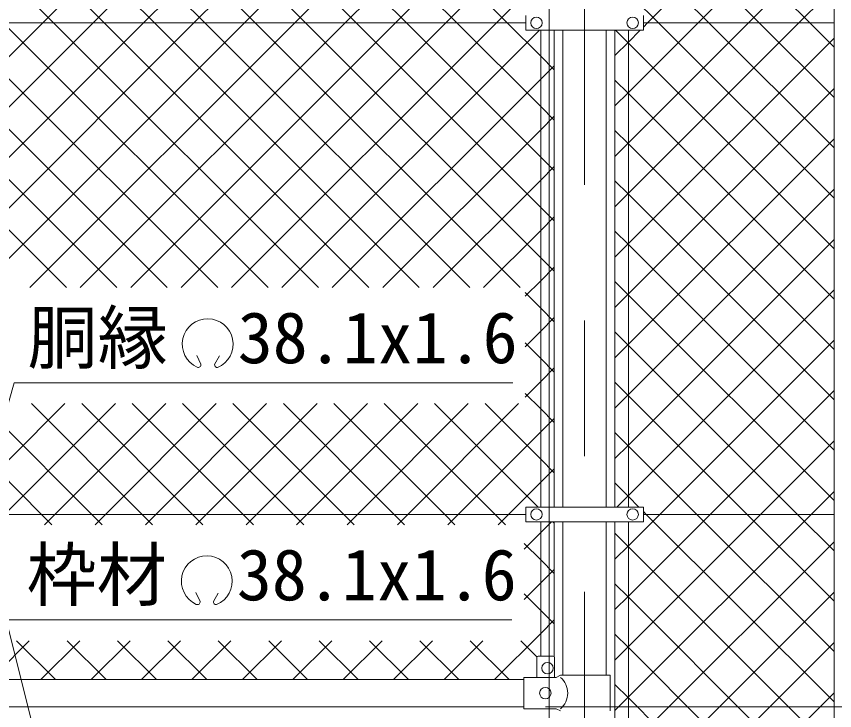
# Model space of a CAD drawing. Units: millimetres, scale not verified. Extents: x -6300 to 6300, y -4455 to 4455.
# Drawn here: x -3189 to -2041, y 1204 to 2179 of the extents above; entities that cross this region are included whole.
import ezdxf
from ezdxf.enums import TextEntityAlignment as Align

# ---------------------------------------------------------------- set-up
doc = ezdxf.new("R2010")
doc.units = ezdxf.units.MM
doc.header["$LTSCALE"] = 30
doc.linetypes.add('USER1', pattern=[50.8, 31.75, -6.35, 6.35, -6.35])
for name, color, linetype, lineweight in [('0-1_D-BMK', 2, 'USER1', 13), ('0-2_D-STR1', 1, 'Continuous', 18), ('0-3_D-STR3', 3, 'Continuous', 13), ('0-7_D-STR-DIM', 7, 'Continuous', 9), ('0-9_D-STR-TXT', 7, 'Continuous', 9), ('0-A_D-STR2', 7, 'Continuous', 9)]:
    doc.layers.add(name, color=color, linetype=linetype, lineweight=lineweight)
doc.styles.add('ＭＳ ゴシック', font='')
doc.styles.get('ＭＳ ゴシック').set_extended_font_data('MS Gothic')

msp = doc.modelspace()

# ---------------------------------------------------------------- linework, layer by layer
at = {"layer": '0-1_D-BMK'}
msp.add_line((-2392.18, 2894.97), (-2392.18, -1050.85), dxfattribs=at)
at = {"layer": '0-2_D-STR1'}
for p, q in [((-2422.43, 2159.43), (-2422.43, 1490.03)), ((-2361.93, 2159.43), (-2361.93, 1490.03)), ((-2422.43, 1469.43), (-2422.43, 1253.83)), ((-2361.93, 1469.43), (-2361.93, 1253.83)), ((-2477.18, 1247.73), (-3342.18, 1247.73)), ((-2477.18, 1209.73), (-3342.18, 1209.73))]:
    msp.add_line(p, q, dxfattribs=at)
at = {"layer": '0-3_D-STR3'}
for p, q in [((-2474.68, 2169.73), (-3344.68, 2169.73)), ((-2847.18, 2169.73), (-3344.68, 2169.73)), ((-2474.68, 2180.03), (-2474.68, 2159.43)), ((-2309.68, 2180.03), (-2309.68, 2159.43)), ((-2042.18, 2169.73), (-2309.68, 2169.73)), ((-2474.68, 2159.43), (-2309.68, 2159.43)), ((-2453.68, 1490.03), (-2453.68, 2159.43)), ((-2434.68, 1490.03), (-2434.68, 2159.43)), ((-2349.68, 2159.43), (-2349.68, 1490.03)), ((-2330.68, 2159.43), (-2330.68, 1490.03)), ((-2474.68, 1490.03), (-2309.68, 1490.03)), ((-2474.68, 1490.03), (-2474.68, 1469.43)), ((-2309.68, 1490.03), (-2309.68, 1469.43)), ((-2474.68, 1479.73), (-3344.68, 1479.73)), ((-2847.18, 1479.73), (-3344.68, 1479.73)), ((-2474.68, 1469.43), (-2309.68, 1469.43)), ((-2453.68, 1280.83), (-2453.68, 1469.43)), ((-2434.68, 1280.15), (-2434.68, 1469.43)), ((-2349.68, 1469.43), (-2349.68, 800.23)), ((-2330.68, 1469.43), (-2330.68, 800.23)), ((-2042.18, 1479.73), (-2309.68, 1479.73)), ((-2459.18, 1278.83), (-2459.18, 1250.83)), ((-2436.18, 1280.83), (-2457.18, 1280.83)), ((-2434.18, 1278.83), (-2434.18, 1250.83)), ((-2431.98, 1250.83), (-2425.98, 1253.83)), ((-2356.08, 1253.83), (-2425.98, 1253.83)), ((-2356.08, 1253.83), (-2356.08, 1203.83)), ((-2431.98, 1250.83), (-2477.18, 1250.83)), ((-2477.18, 1206.83), (-2477.18, 1250.83)), ((-2431.98, 1206.83), (-2477.18, 1206.83)), ((-2431.98, 1206.83), (-2425.98, 1203.83))]:
    msp.add_line(p, q, dxfattribs=at)
for centre in [(-2459.68, 2169.73), (-2324.68, 2169.73), (-2459.68, 1479.73), (-2324.68, 1479.73), (-2444.18, 1263.83), (-2447.18, 1228.83)]:
    msp.add_circle(centre, 8, dxfattribs=at)
for centre, radius, start, end in [((-2457.18, 1278.83), 2, 90, 180), ((-2436.18, 1278.83), 2, 0, 90), ((-2444.56, 1228.83), 28.8, 310.19176, 49.80824)]:
    msp.add_arc(centre, radius, start, end, dxfattribs=at)
at = {"layer": '0-7_D-STR-DIM'}
for p, q in [((-2441.93, 1126.73), (-2441.93, 3139.73)), ((-2042.18, 1160.38), (-2042.18, 2922.73)), ((-2447.18, 1209.73), (-1712.18, 1209.73)), ((-2447.18, 1209.73), (-1712.18, 1209.73))]:
    msp.add_line(p, q, dxfattribs=at)
at = {"layer": '0-9_D-STR-TXT'}
for p, q in [((-2930.33, 1690.39), (-2936.07, 1702.7)), ((-2911.13, 1690.35), (-2904.34, 1702.11)), ((-2931.6, 1357.54), (-2937.34, 1369.84)), ((-2912.72, 1357.52), (-2905.94, 1369.28))]:
    msp.add_line(p, q, dxfattribs=at)
for points in [[(-2493.01, 1664.49), (-3192.31, 1664.49), (-3315.26, 1231.16)], [(-2494.29, 1331.6), (-3203.59, 1331.6), (-3155.98, 1141.42)]]:
    msp.add_lwpolyline(points, dxfattribs=at)
for centre, radius, start, end in [((-2920.89, 1718.74), 35.62, 292.92895, 245.65759), ((-2934.02, 1689.7), 3.75, 245.55066, 10.6575), ((-2907.44, 1689.66), 3.75, 169.34241, 276.63708), ((-2922.16, 1385.85), 35.62, 292.92895, 245.65759), ((-2935.29, 1356.84), 3.75, 245.55066, 10.6575), ((-2909.04, 1356.82), 3.75, 169.34241, 276.63708)]:
    msp.add_arc(centre, radius, start, end, dxfattribs=at)
at = {"layer": '0-A_D-STR2'}
for p, q in [((-2642.02, 2169.73), (-3293.92, 2821.63)), ((-2571.31, 2169.73), (-3223.21, 2821.63)), ((-2500.59, 2169.73), (-3152.49, 2821.63)), ((-3152.26, 2169.73), (-2500.36, 2821.63)), ((-3010.84, 2169.73), (-2453.68, 2726.89)), ((-2854.15, 2169.73), (-3365.68, 2681.25)), ((-2940.13, 2169.73), (-2453.68, 2656.18)), ((-2924.86, 2169.73), (-3365.68, 2610.54)), ((-2869.42, 2169.73), (-2453.68, 2585.47)), ((-2995.57, 2169.73), (-3365.68, 2539.83)), ((-2798.71, 2169.73), (-2453.68, 2514.76)), ((-2728, 2169.73), (-2453.68, 2444.05)), ((-2076.33, 2169.73), (-2330.68, 2424.07)), ((-2147.04, 2169.73), (-2330.68, 2353.36)), ((-2233.02, 2169.73), (-2042.18, 2360.57)), ((-2162.31, 2169.73), (-2042.18, 2289.86)), ((-2217.75, 2169.73), (-2330.68, 2282.65)), ((-2091.6, 2169.73), (-2042.18, 2219.15)), ((-2288.46, 2169.73), (-2330.68, 2211.94)), ((-3365.68, 1956.31), (-3152.26, 2169.73)), ((-3365.68, 1814.89), (-3010.84, 2169.73)), ((-3365.68, 1744.18), (-2940.13, 2169.73)), ((-3365.68, 1673.47), (-2869.42, 2169.73)), ((-2906.83, 1798.14), (-3278.41, 2169.73)), ((-2836.12, 1798.14), (-3207.7, 2169.73)), ((-3170.29, 1798.14), (-2798.71, 2169.73)), ((-3099.58, 1798.14), (-2728, 2169.73)), ((-2623.98, 1798.14), (-2995.57, 2169.73)), ((-2553.27, 1798.14), (-2924.86, 2169.73)), ((-2482.56, 1798.14), (-2854.15, 2169.73)), ((-2453.68, 1981.39), (-2642.02, 2169.73)), ((-2453.68, 2052.1), (-2571.31, 2169.73)), ((-2453.68, 2122.81), (-2500.59, 2169.73)), ((-2330.68, 2072.07), (-2233.02, 2169.73)), ((-2330.68, 2001.36), (-2162.31, 2169.73)), ((-2330.68, 1930.65), (-2091.6, 2169.73)), ((-2042.18, 1923.44), (-2288.46, 2169.73)), ((-2042.18, 1994.15), (-2217.75, 2169.73)), ((-2042.18, 2064.86), (-2147.04, 2169.73)), ((-2042.18, 2135.57), (-2076.33, 2169.73)), ((-2977.54, 1798.14), (-3344.68, 2165.28)), ((-2816.74, 1798.14), (-2455.45, 2159.43)), ((-2330.68, 1859.94), (-2042.18, 2148.44)), ((-3048.25, 1798.14), (-3365.68, 2115.57)), ((-2434.68, 2103.81), (-2453.68, 2122.81)), ((-2330.68, 2070.52), (-2349.68, 2089.52)), ((-2349.68, 2053.07), (-2330.68, 2072.07)), ((-2330.68, 1789.23), (-2042.18, 2077.73)), ((-2042.18, 1782.02), (-2330.68, 2070.52)), ((-3118.96, 1798.14), (-3365.68, 2044.86)), ((-2434.68, 2033.1), (-2453.68, 2052.1)), ((-2453.68, 2019.78), (-2434.68, 2038.78)), ((-2675.32, 1798.14), (-2453.68, 2019.78)), ((-2330.68, 1999.81), (-2349.68, 2018.81)), ((-2349.68, 1982.36), (-2330.68, 2001.36)), ((-2330.68, 1718.52), (-2042.18, 2007.02)), ((-2042.18, 1711.31), (-2330.68, 1999.81)), ((-2434.68, 1962.39), (-2453.68, 1981.39)), ((-2453.68, 1949.07), (-2434.68, 1968.07)), ((-2604.61, 1798.14), (-2453.68, 1949.07)), ((-2330.68, 1929.1), (-2349.68, 1948.1)), ((-2349.68, 1911.65), (-2330.68, 1930.65)), ((-2330.68, 1647.81), (-2042.18, 1936.31)), ((-2042.18, 1640.6), (-2330.68, 1929.1)), ((-2453.68, 1878.36), (-2434.68, 1897.36)), ((-2533.9, 1798.14), (-2453.68, 1878.36)), ((-2330.68, 1858.39), (-2349.68, 1877.39)), ((-2349.68, 1840.94), (-2330.68, 1859.94)), ((-2330.68, 1577.1), (-2042.18, 1865.6)), ((-2042.18, 1569.89), (-2330.68, 1858.39)), ((-2453.68, 1807.65), (-2434.68, 1826.65)), ((-2475.48, 1785.85), (-2453.68, 1807.65)), ((-2330.68, 1787.68), (-2349.68, 1806.68)), ((-2453.68, 1769.25), (-2475.48, 1791.05)), ((-2349.68, 1770.23), (-2330.68, 1789.23)), ((-2042.18, 1499.18), (-2330.68, 1787.68)), ((-2434.68, 1750.25), (-2453.68, 1769.25)), ((-3083.39, 1479.73), (-3365.68, 1762.02)), ((-2453.68, 1736.94), (-2434.68, 1755.94)), ((-2475.48, 1715.14), (-2453.68, 1736.94)), ((-2330.68, 1716.97), (-2349.68, 1735.97)), ((-2286.63, 1479.73), (-2042.18, 1724.18)), ((-2453.68, 1698.54), (-2475.48, 1720.34)), ((-2349.68, 1699.52), (-2330.68, 1718.52)), ((-2093.44, 1479.73), (-2330.68, 1716.97)), ((-3154.1, 1479.73), (-3365.68, 1691.3)), ((-2434.68, 1679.54), (-2453.68, 1698.54)), ((-2453.68, 1666.23), (-2434.68, 1685.23)), ((-2475.48, 1644.43), (-2453.68, 1666.23)), ((-2330.68, 1646.25), (-2349.68, 1665.25)), ((-2215.91, 1479.73), (-2042.18, 1653.46)), ((-2453.68, 1627.83), (-2475.48, 1649.63)), ((-2349.68, 1628.81), (-2330.68, 1647.81)), ((-2164.15, 1479.73), (-2330.68, 1646.25)), ((-3012.68, 1479.73), (-3168.2, 1635.25)), ((-2941.97, 1479.73), (-3097.49, 1635.25)), ((-2993.73, 1479.73), (-2838.21, 1635.25)), ((-2800.54, 1479.73), (-2956.07, 1635.25)), ((-2923.02, 1479.73), (-2767.5, 1635.25)), ((-2729.83, 1479.73), (-2885.36, 1635.25)), ((-2852.31, 1479.73), (-2696.79, 1635.25)), ((-2781.6, 1479.73), (-2626.08, 1635.25)), ((-2588.41, 1479.73), (-2743.94, 1635.25)), ((-2710.89, 1479.73), (-2555.37, 1635.25)), ((-2517.7, 1479.73), (-2673.22, 1635.25)), ((-2640.18, 1479.73), (-2484.66, 1635.25)), ((-2457.29, 1490.03), (-2602.51, 1635.25)), ((-2434.68, 1608.83), (-2453.68, 1627.83)), ((-2453.68, 1595.52), (-2434.68, 1614.52)), ((-2569.47, 1479.73), (-2453.68, 1595.52)), ((-2330.68, 1575.54), (-2349.68, 1594.54)), ((-2349.68, 1558.1), (-2330.68, 1577.1)), ((-2234.86, 1479.73), (-2330.68, 1575.54)), ((-2145.2, 1479.73), (-2042.18, 1582.75)), ((-2453.68, 1524.81), (-2434.68, 1543.81)), ((-2498.76, 1479.73), (-2453.68, 1524.81)), ((-2074.49, 1479.73), (-2042.18, 1512.04)), ((-3139.62, 1465.25), (-3154.1, 1479.73)), ((-3068.91, 1465.25), (-3083.39, 1479.73)), ((-2998.2, 1465.25), (-3012.68, 1479.73)), ((-3008.21, 1465.25), (-2993.73, 1479.73)), ((-2927.49, 1465.25), (-2941.97, 1479.73)), ((-2937.5, 1465.25), (-2923.02, 1479.73)), ((-2866.79, 1465.25), (-2852.31, 1479.73)), ((-2786.07, 1465.25), (-2800.54, 1479.73)), ((-2796.08, 1465.25), (-2781.6, 1479.73)), ((-2715.36, 1465.25), (-2729.83, 1479.73)), ((-2725.37, 1465.25), (-2710.89, 1479.73)), ((-2654.66, 1465.25), (-2640.18, 1479.73)), ((-2573.94, 1465.25), (-2588.41, 1479.73)), ((-2583.94, 1465.25), (-2569.47, 1479.73)), ((-2503.22, 1465.25), (-2517.7, 1479.73)), ((-2513.23, 1465.25), (-2498.76, 1479.73)), ((-2434.68, 1467.41), (-2436.69, 1469.43)), ((-2330.68, 1435.68), (-2286.63, 1479.73)), ((-2330.68, 1364.96), (-2215.91, 1479.73)), ((-2330.68, 1294.25), (-2145.2, 1479.73)), ((-2330.68, 1223.54), (-2074.49, 1479.73)), ((-2042.18, 1287.04), (-2234.86, 1479.73)), ((-2042.18, 1357.75), (-2164.15, 1479.73)), ((-2042.18, 1428.47), (-2093.44, 1479.73)), ((-2453.68, 1415.7), (-2476.75, 1438.78)), ((-2349.68, 1416.68), (-2330.68, 1435.68)), ((-2330.68, 1152.83), (-2042.18, 1441.33)), ((-2434.68, 1396.7), (-2453.68, 1415.7)), ((-2330.68, 1363.41), (-2349.68, 1382.41)), ((-2453.68, 1344.99), (-2476.75, 1368.07)), ((-2330.68, 1082.12), (-2042.18, 1370.62)), ((-2349.68, 1345.96), (-2330.68, 1364.96)), ((-2042.18, 1074.91), (-2330.68, 1363.41)), ((-2434.68, 1325.99), (-2453.68, 1344.99)), ((-2330.68, 1292.7), (-2349.68, 1311.7)), ((-3225.73, 1247.73), (-3171.1, 1302.36)), ((-3134.23, 1247.73), (-3188.86, 1302.36)), ((-3155.02, 1247.73), (-3100.39, 1302.36)), ((-3063.52, 1247.73), (-3118.15, 1302.36)), ((-3084.31, 1247.73), (-3029.68, 1302.36)), ((-2992.81, 1247.73), (-3047.44, 1302.36)), ((-3013.6, 1247.73), (-2958.97, 1302.36)), ((-2922.1, 1247.73), (-2976.73, 1302.36)), ((-2942.89, 1247.73), (-2888.26, 1302.36)), ((-2851.39, 1247.73), (-2906.02, 1302.36)), ((-2872.18, 1247.73), (-2817.55, 1302.36)), ((-2780.68, 1247.73), (-2835.31, 1302.36)), ((-2801.47, 1247.73), (-2746.83, 1302.36)), ((-2709.97, 1247.73), (-2764.6, 1302.36)), ((-2730.76, 1247.73), (-2676.12, 1302.36)), ((-2639.25, 1247.73), (-2693.89, 1302.36)), ((-2660.05, 1247.73), (-2605.41, 1302.36)), ((-2568.54, 1247.73), (-2623.18, 1302.36)), ((-2589.34, 1247.73), (-2534.7, 1302.36)), ((-2497.83, 1247.73), (-2552.47, 1302.36)), ((-2459.01, 1279.61), (-2481.76, 1302.36)), ((-2330.68, 1011.41), (-2042.18, 1299.91)), ((-2349.68, 1275.25), (-2330.68, 1294.25)), ((-2042.18, 1004.2), (-2330.68, 1292.7)), ((-2330.68, 1221.99), (-2349.68, 1240.99)), ((-2330.68, 940.7), (-2042.18, 1229.2)), ((-2349.68, 1204.54), (-2330.68, 1223.54)), ((-2042.18, 933.49), (-2330.68, 1221.99))]:
    msp.add_line(p, q, dxfattribs=at)
for points in [[(-2434.68, 1891.68), (-2453.68, 1910.68), (-2712.73, 2169.73), (-3360.18, 2817.18)], [(-3384.68, 1866.6), (-3365.68, 1885.6), (-3081.55, 2169.73), (-2459.18, 2792.1)], [(-2434.68, 1820.97), (-2453.68, 1839.97), (-2783.44, 2169.73), (-3365.68, 2751.97), (-3384.68, 2770.97)], [(-2694.69, 1798.14), (-3066.28, 2169.73), (-3365.68, 2469.12), (-3384.68, 2488.12)], [(-2309.68, 2163.78), (-2303.73, 2169.73), (-2042.18, 2431.28)], [(-2765.4, 1798.14), (-3136.99, 2169.73), (-3365.68, 2398.41), (-3384.68, 2417.41)], [(-3028.87, 1798.14), (-2657.29, 2169.73), (-2453.68, 2373.34), (-2434.68, 2392.34)], [(-2958.16, 1798.14), (-2586.58, 2169.73), (-2453.68, 2302.63), (-2434.68, 2321.63)], [(-2887.45, 1798.14), (-2515.86, 2169.73), (-2453.68, 2231.91), (-2434.68, 2250.91)], [(-2349.68, 2123.78), (-2330.68, 2142.78), (-2314.03, 2159.43)], [(-2042.18, 1852.73), (-2330.68, 2141.23), (-2348.87, 2159.43)], [(-2746.03, 1798.14), (-2453.68, 2090.49), (-2434.68, 2109.49)], [(-2347.04, 1490.03), (-2330.68, 1506.39), (-2042.18, 1794.89)], [(-3384.68, 1371.63), (-3365.68, 1390.63), (-3276.58, 1479.73), (-3121.05, 1635.25)], [(-3220.34, 1465.25), (-3205.86, 1479.73), (-3050.34, 1635.25)], [(-3149.63, 1465.25), (-3135.15, 1479.73), (-2979.63, 1635.25)], [(-3078.92, 1465.25), (-3064.44, 1479.73), (-2908.92, 1635.25)], [(-2856.78, 1465.25), (-2871.25, 1479.73), (-3026.78, 1635.25)], [(-2644.65, 1465.25), (-2659.12, 1479.73), (-2814.65, 1635.25)], [(-2434.68, 1538.12), (-2453.68, 1557.12), (-2531.8, 1635.25)], [(-2315.87, 1490.03), (-2330.68, 1504.83), (-2349.68, 1523.83)], [(-2042.18, 1216.33), (-2305.57, 1479.73), (-2309.68, 1483.83)], [(-2476.75, 1431.02), (-2453.68, 1454.1), (-2438.35, 1469.43)], [(-2034.19, 1137.63), (-2330.68, 1434.12), (-2349.68, 1453.12)], [(-2476.75, 1360.31), (-2453.68, 1383.39), (-2434.68, 1402.39)], [(-2518.63, 1247.73), (-2453.68, 1312.68), (-2434.68, 1331.68)]]:
    msp.add_lwpolyline(points, dxfattribs=at)

# ---------------------------------------------------------------- texts
at = {"layer": '0-9_D-STR-TXT', "style": 'ＭＳ ゴシック'}
for s, p in [('胴縁  38.1x1.6', (-3173.64, 1670.27)), ('枠材  38.1x1.6', (-3174.92, 1337.38))]:
    msp.add_text(s, height=72.14, dxfattribs=at).set_placement(p, align=Align.BOTTOM_LEFT)

doc.saveas('drawing.dxf')
